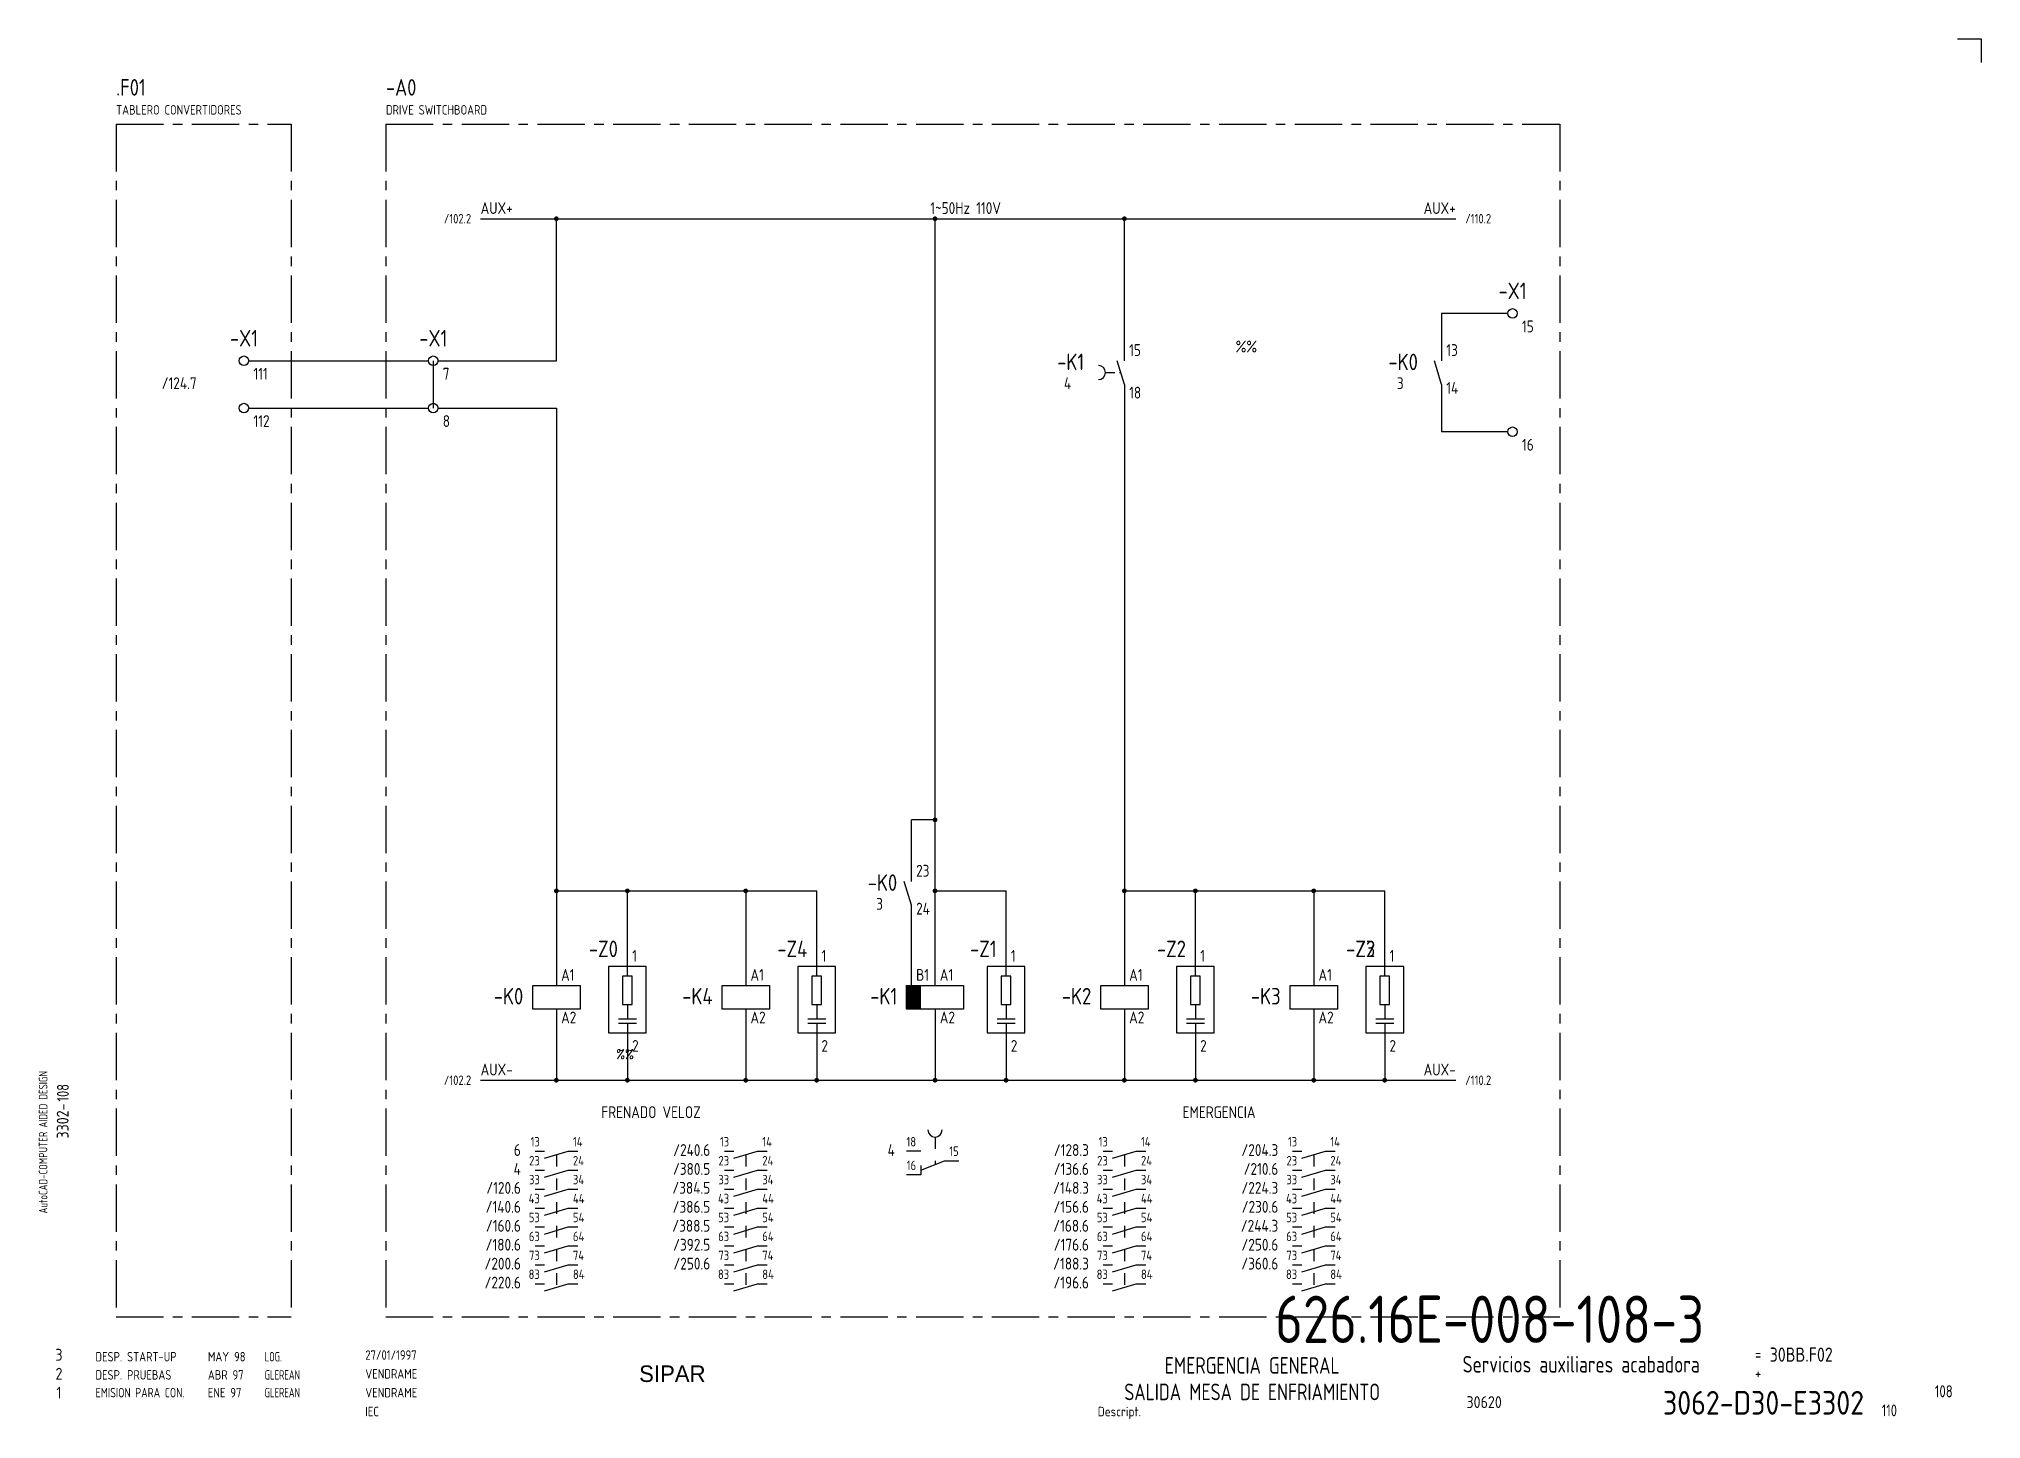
# Model space of a CAD drawing. Extents: x 10 to 420, y 5 to 297.
import ezdxf
from ezdxf.enums import TextEntityAlignment as Align

# ---------------------------------------------------------------- set-up
doc = ezdxf.new("R2010")
doc.units = 0
doc.header["$LTSCALE"] = 8
doc.header["$MEASUREMENT"] = 0
for name, pattern in [('CENTER', [2, 1.25, -0.25, 0.25, -0.25]), ('HIDDEN', [0.375, 0.25, -0.125]), ('HIDDEN1', [0.625, 0.3125, -0.3125])]:
    doc.linetypes.add(name, pattern=pattern)
doc.layers.get('0').update_dxf_attribs({"linetype": 'CONTINUOUS'})
doc.layers.add('3', color=3, linetype='CONTINUOUS')
doc.layers.add('CART', color=7, linetype='CONTINUOUS')
doc.styles.add('DIN', font='DIN', dxfattribs={"width": 0.85})
doc.styles.add('SIMPLEX', font='SIMPLEX', dxfattribs={"width": 0.9})
doc.styles.add('UNIV', font='UNIV')

# ---------------------------------------------------------------- blocks, each defined once
blk = doc.blocks.new('WB-FG100')
at = {"layer": 'CART', "color": 1}
for p, q in [((415, 297), (420, 297)), ((420, 297), (420, 292))]:
    blk.add_line(p, q, dxfattribs=at)
at = {"layer": 'CART', "color": 1, "style": 'DIN', "width": 0.8}
blk.add_text('AutoCAD-COMPUTER AIDED DESIGN', height=1.8, rotation=90, dxfattribs=at).set_placement((11.47, 48.84))
at = {"layer": 'CART', "color": 3, "style": 'DIN', "width": 0.8}
for s, p in [('=', (372.24, 17.91)), ('+', (372.24, 13.87))]:
    blk.add_text(s, height=2.5, dxfattribs=at).set_placement(p)
at = {"layer": 'CART', "color": 7, "style": 'DIN', "width": 0.9}
blk.add_attdef('FILE', text='', height=2.5, rotation=90, dxfattribs=at).set_placement((15.95, 68.38), align=Align.CENTER)
for tag, p in [('MOD-3', (13.92, 19)), ('MOD-2', (13.92, 15)), ('MOD-1', (13.92, 11)), ('NR.COMMESSA', (315, 9))]:
    blk.add_attdef(tag, text='', height=2.5, dxfattribs=at).set_placement(p, align=Align.MIDDLE)
at = {"layer": 'CART', "color": 7, "style": 'DIN'}
for tag, width, p in [('REV-3', 0.9, (21.66, 19)), ('DATA-3', 0.9, (45.37, 19)), ('NOME-3', 0.9, (57.37, 19)), ('REV-2', 0.9, (21.66, 15)), ('DATA-2', 0.9, (45.37, 15)), ('NOME-2', 0.9, (57.37, 15)), ('REV-1', 0.9, (21.66, 11)), ('DATA-1', 0.9, (45.37, 11)), ('NOME-1', 0.7, (57.37, 11))]:
    blk.add_attdef(tag, text='', height=2, dxfattribs=dict(at, width=width)).set_placement(p, align=Align.MIDDLE_LEFT)
at = {"layer": 'CART', "color": 7, "style": 'DIN', "width": 0.9}
for tag, p, height in [('DATA', (78.64, 17.94), 2), ('ESECUTORE', (78.64, 13.97), 2), ('CONTROLLORE', (78.64, 9.99), 2), ('SEGUE', (398.93, 5.65), 2.8), ('NORMA', (78.64, 6.01), 2)]:
    blk.add_attdef(tag, p, '', height=height, dxfattribs=at)
at = {"layer": 'CART', "color": 2, "style": 'DIN', "width": 0.9}
for tag, p in [('TITOLO-1/3', (266.5, 18.23)), ('TITOLO-1/2', (266.5, 15.73)), ('TITOLO-2/3', (266.5, 13.18)), ('TITOLO-2/2', (266.5, 10.68)), ('TITOLO-3/3', (266.5, 8.13))]:
    blk.add_attdef(tag, text='', height=3.5, dxfattribs=at).set_placement(p, align=Align.MIDDLE)
at = {"layer": 'CART', "color": 3, "style": 'DIN', "width": 0.9}
blk.add_attdef('ASSIEME', text='', height=3.5, dxfattribs=at).set_placement((334, 17), align=Align.MIDDLE)
at = {"layer": 'CART', "color": 3, "style": 'DIN', "width": 0.85}
for tag, p in [('=', (375.33, 16.63)), ('+', (375.33, 12.76))]:
    blk.add_attdef(tag, text='', height=3, dxfattribs=at).set_placement(p, align=Align.BOTTOM_LEFT)
at = {"layer": 'CART', "color": 3, "style": 'DIN', "width": 0.9}
blk.add_attdef('FOGLIO', text='', height=2.8, dxfattribs=at).set_placement((414.2, 9.56), align=Align.RIGHT)
at = {"layer": 'CART', "color": 2, "style": 'DIN', "width": 0.9}
blk.add_attdef('DISEGNO', text='', height=5, dxfattribs=at).set_placement((395.27, 6.35), align=Align.RIGHT)
at = {"layer": 'CART', "color": 1, "style": 'DIN', "width": 0.9}
blk.add_attdef('TIPOLOGIA', (233.37, 6), '', height=2, dxfattribs=at)
blk = doc.blocks.new('DESP')
at = {"linetype": 'Continuous', "style": 'DIN'}
for s, width, p in [('DESP. START-UP', 0.85, (21.62, 17.59)), ('MAY 98', 0.85, (45.38, 17.59)), ('LOG.', 0.7, (57.38, 17.59))]:
    blk.add_text(s, height=2, dxfattribs=dict(at, width=width)).set_placement(p)

msp = doc.modelspace()

# ---------------------------------------------------------------- linework, layer by layer
at = {"color": 3, "linetype": 'CENTER'}
for p, q in [((26, 279), (26, 27)), ((26, 279), (63, 279)), ((63, 279), (63, 27)), ((83, 279), (331, 279)), ((83, 279), (83, 27)), ((331, 279), (331, 27)), ((26, 27), (63, 27)), ((83, 27), (331, 27))]:
    msp.add_line(p, q, dxfattribs=at)
for p, q in [((103, 259), (309, 259)), ((119, 229), (119, 259)), ((199, 97), (199, 259)), ((239, 229), (239, 259)), ((320, 239), (306, 239)), ((306, 239), (306, 229)), ((54, 229), (92, 229)), ((94, 229), (119, 229)), ((239, 224), (237.5, 229)), ((306, 224), (304.5, 229)), ((239, 224), (239, 97)), ((306, 224), (306, 214)), ((54, 219), (92, 219)), ((94, 219), (119, 219)), ((119, 219), (119, 97)), ((320, 214), (306, 214)), ((194, 119), (194, 132)), ((199, 132), (194, 132)), ((194, 114), (192.5, 119)), ((119, 117), (158.75, 117)), ((134, 99), (134, 117)), ((159, 117), (174, 117)), ((174, 99), (174, 117)), ((199, 117), (214, 117)), ((214, 99), (214, 117)), ((239, 117), (254, 117)), ((239, 117), (254, 117)), ((239, 117), (254, 117)), ((239, 117), (294, 117)), ((254, 99), (254, 117)), ((254, 99), (254, 117)), ((254, 99), (254, 117)), ((254, 99), (254, 117)), ((279, 117), (294, 117)), ((279, 117), (294, 117)), ((279, 117), (294, 117)), ((294, 99), (294, 117)), ((294, 99), (294, 117)), ((294, 99), (294, 117)), ((294, 99), (294, 117)), ((194, 94.5), (194, 114)), ((133, 99), (133, 93)), ((135, 99), (133, 99)), ((135, 93), (135, 99)), ((173, 99), (173, 93)), ((175, 99), (173, 99)), ((175, 93), (175, 99)), ((213, 99), (213, 93)), ((215, 99), (213, 99)), ((215, 93), (215, 99)), ((253, 99), (253, 93)), ((255, 99), (253, 99)), ((253, 99), (253, 93)), ((255, 99), (253, 99)), ((253, 99), (253, 93)), ((253, 99), (253, 93)), ((255, 99), (253, 99)), ((255, 99), (253, 99)), ((255, 93), (255, 99)), ((255, 93), (255, 99)), ((255, 93), (255, 99)), ((255, 93), (255, 99)), ((293, 99), (293, 93)), ((293, 99), (293, 93)), ((293, 99), (293, 93)), ((293, 99), (293, 93)), ((295, 99), (293, 99)), ((295, 99), (293, 99)), ((295, 99), (293, 99)), ((295, 99), (293, 99)), ((295, 93), (295, 99)), ((295, 93), (295, 99)), ((295, 93), (295, 99)), ((295, 93), (295, 99)), ((119, 92), (119, 77)), ((133, 93), (135, 93)), ((134, 93), (134, 90)), ((159, 92), (159, 77)), ((173, 93), (175, 93)), ((174, 93), (174, 90)), ((199, 92), (199, 77)), ((213, 93), (215, 93)), ((214, 93), (214, 90)), ((239, 92), (239, 77)), ((239, 92), (239, 77)), ((239, 92), (239, 77)), ((239, 92), (239, 77)), ((253, 93), (255, 93)), ((253, 93), (255, 93)), ((253, 93), (255, 93)), ((253, 93), (255, 93)), ((254, 93), (254, 90)), ((254, 93), (254, 90)), ((254, 93), (254, 90)), ((254, 93), (254, 90)), ((279, 92), (279, 77)), ((279, 92), (279, 77)), ((279, 92), (279, 77)), ((279, 92), (279, 77)), ((293, 93), (295, 93)), ((293, 93), (295, 93)), ((293, 93), (295, 93)), ((293, 93), (295, 93)), ((294, 93), (294, 90)), ((294, 93), (294, 90)), ((294, 93), (294, 90)), ((294, 93), (294, 90)), ((132.1, 90), (135.9, 90)), ((135.9, 89), (132.1, 89)), ((134, 89), (134, 77)), ((172.1, 90), (175.9, 90)), ((175.9, 89), (172.1, 89)), ((174, 89), (174, 77)), ((212.1, 90), (215.9, 90)), ((215.9, 89), (212.1, 89)), ((214, 89), (214, 77)), ((252.1, 90), (255.9, 90)), ((252.1, 90), (255.9, 90)), ((252.1, 90), (255.9, 90)), ((252.1, 90), (255.9, 90)), ((255.9, 89), (252.1, 89)), ((255.9, 89), (252.1, 89)), ((255.9, 89), (252.1, 89)), ((255.9, 89), (252.1, 89)), ((254, 89), (254, 77)), ((254, 89), (254, 77)), ((254, 89), (254, 77)), ((254, 89), (254, 77)), ((292.1, 90), (295.9, 90)), ((292.1, 90), (295.9, 90)), ((292.1, 90), (295.9, 90)), ((292.1, 90), (295.9, 90)), ((295.9, 89), (292.1, 89)), ((295.9, 89), (292.1, 89)), ((295.9, 89), (292.1, 89)), ((295.9, 89), (292.1, 89)), ((294, 89), (294, 77)), ((294, 89), (294, 77)), ((294, 89), (294, 77)), ((294, 89), (294, 77)), ((103, 77), (309, 77)), ((114.5, 62), (116.5, 62)), ((116.5, 60.5), (121.5, 62)), ((121.5, 62), (123.5, 62)), ((154.5, 62), (156.5, 62)), ((156.5, 60.5), (161.5, 62)), ((161.5, 62), (163.5, 62)), ((196, 62), (193, 62)), ((234.5, 62), (236.5, 62)), ((236.5, 60.5), (241.5, 62)), ((241.5, 62), (243.5, 62)), ((274.5, 62), (276.5, 62)), ((276.5, 60.5), (281.5, 62)), ((281.5, 62), (283.5, 62)), ((114.5, 58), (116.5, 58)), ((116.5, 56.5), (121.5, 58)), ((121.5, 58), (123.5, 58)), ((154.5, 58), (156.5, 58)), ((156.5, 56.5), (161.5, 58)), ((161.5, 58), (163.5, 58)), ((196, 58), (201, 60)), ((196, 59), (196, 57)), ((201, 60), (204, 60)), ((234.5, 58), (236.5, 58)), ((236.5, 56.5), (241.5, 58)), ((241.5, 58), (243.5, 58)), ((274.5, 58), (276.5, 58)), ((276.5, 56.5), (281.5, 58)), ((281.5, 58), (283.5, 58)), ((114.5, 54), (116.5, 54)), ((116.5, 52.5), (121.5, 54)), ((121.5, 54), (123.5, 54)), ((154.5, 54), (156.5, 54)), ((156.5, 52.5), (161.5, 54)), ((161.5, 54), (163.5, 54)), ((196, 57), (193, 57)), ((234.5, 54), (236.5, 54)), ((236.5, 52.5), (241.5, 54)), ((241.5, 54), (243.5, 54)), ((274.5, 54), (276.5, 54)), ((276.5, 52.5), (281.5, 54)), ((281.5, 54), (283.5, 54)), ((114.5, 50), (116.5, 50)), ((116.5, 48.5), (121.5, 50)), ((121.5, 50), (123.5, 50)), ((154.5, 50), (156.5, 50)), ((156.5, 48.5), (161.5, 50)), ((161.5, 50), (163.5, 50)), ((234.5, 50), (236.5, 50)), ((236.5, 48.5), (241.5, 50)), ((241.5, 50), (243.5, 50)), ((274.5, 50), (276.5, 50)), ((276.5, 48.5), (281.5, 50)), ((281.5, 50), (283.5, 50)), ((114.5, 46), (116.5, 46)), ((116.5, 44.5), (121.5, 46)), ((121.5, 46), (123.5, 46)), ((154.5, 46), (156.5, 46)), ((156.5, 44.5), (161.5, 46)), ((161.5, 46), (163.5, 46)), ((234.5, 46), (236.5, 46)), ((236.5, 44.5), (241.5, 46)), ((241.5, 46), (243.5, 46)), ((274.5, 46), (276.5, 46)), ((276.5, 44.5), (281.5, 46)), ((281.5, 46), (283.5, 46)), ((114.5, 42), (116.5, 42)), ((116.5, 40.5), (121.5, 42)), ((121.5, 42), (123.5, 42)), ((154.5, 42), (156.5, 42)), ((156.5, 40.5), (161.5, 42)), ((161.5, 42), (163.5, 42)), ((234.5, 42), (236.5, 42)), ((236.5, 40.5), (241.5, 42)), ((241.5, 42), (243.5, 42)), ((274.5, 42), (276.5, 42)), ((276.5, 40.5), (281.5, 42)), ((281.5, 42), (283.5, 42)), ((114.5, 38), (116.5, 38)), ((116.5, 36.5), (121.5, 38)), ((121.5, 38), (123.5, 38)), ((154.5, 38), (156.5, 38)), ((156.5, 36.5), (161.5, 38)), ((161.5, 38), (163.5, 38)), ((234.5, 38), (236.5, 38)), ((236.5, 36.5), (241.5, 38)), ((241.5, 38), (243.5, 38)), ((274.5, 38), (276.5, 38)), ((276.5, 36.5), (281.5, 38)), ((281.5, 38), (283.5, 38)), ((114.5, 34), (116.5, 34)), ((116.5, 32.5), (121.5, 34)), ((121.5, 34), (123.5, 34)), ((154.5, 34), (156.5, 34)), ((156.5, 32.5), (161.5, 34)), ((161.5, 34), (163.5, 34)), ((234.5, 34), (236.5, 34)), ((236.5, 32.5), (241.5, 34)), ((241.5, 34), (243.5, 34)), ((274.5, 34), (276.5, 34)), ((276.5, 32.5), (281.5, 34)), ((281.5, 34), (283.5, 34))]:
    msp.add_line(p, q)
at = {"linetype": 'Continuous'}
for p, q in [((93, 229), (93, 219)), ((159, 117), (159, 97)), ((279, 117), (279, 97)), ((114, 92), (114, 97)), ((114, 97), (124, 97)), ((124, 97), (124, 92)), ((154, 97), (164, 97)), ((154, 92), (154, 97)), ((164, 97), (164, 92)), ((193, 92), (193, 97)), ((193, 97), (205, 97)), ((205, 97), (205, 92)), ((234, 92), (234, 97)), ((234, 97), (244, 97)), ((234, 97), (244, 97)), ((234, 92), (234, 97)), ((234, 97), (244, 97)), ((234, 97), (244, 97)), ((234, 92), (234, 97)), ((234, 92), (234, 97)), ((244, 97), (244, 92)), ((244, 97), (244, 92)), ((244, 97), (244, 92)), ((244, 97), (244, 92)), ((274, 97), (284, 97)), ((274, 97), (284, 97)), ((274, 97), (284, 97)), ((274, 97), (284, 97)), ((274, 92), (274, 97)), ((274, 92), (274, 97)), ((274, 92), (274, 97)), ((274, 92), (274, 97)), ((284, 97), (284, 92)), ((284, 97), (284, 92)), ((284, 97), (284, 92)), ((284, 97), (284, 92)), ((124, 92), (114, 92)), ((164, 92), (154, 92)), ((205, 92), (193, 92)), ((244, 92), (234, 92)), ((244, 92), (234, 92)), ((244, 92), (234, 92)), ((244, 92), (234, 92)), ((284, 92), (274, 92)), ((284, 92), (274, 92)), ((284, 92), (274, 92)), ((284, 92), (274, 92))]:
    msp.add_line(p, q, dxfattribs=at)
at = {"linetype": 'HIDDEN'}
msp.add_line((235, 226.5), (238.25, 226.5), dxfattribs=at)
at = {"color": 7}
for p, q in [((130, 101), (130, 87)), ((138, 101), (130, 101)), ((138, 87), (138, 101)), ((170, 101), (170, 87)), ((178, 101), (170, 101)), ((178, 87), (178, 101)), ((210, 101), (210, 87)), ((218, 101), (210, 101)), ((218, 87), (218, 101)), ((258, 101), (250, 101)), ((250, 101), (250, 87)), ((250, 101), (250, 87)), ((258, 101), (250, 101)), ((250, 101), (250, 87)), ((250, 101), (250, 87)), ((258, 101), (250, 101)), ((258, 101), (250, 101)), ((258, 87), (258, 101)), ((258, 87), (258, 101)), ((258, 87), (258, 101)), ((258, 87), (258, 101)), ((290, 101), (290, 87)), ((290, 101), (290, 87)), ((290, 101), (290, 87)), ((290, 101), (290, 87)), ((298, 101), (290, 101)), ((298, 101), (290, 101)), ((298, 101), (290, 101)), ((298, 101), (290, 101)), ((298, 87), (298, 101)), ((298, 87), (298, 101)), ((298, 87), (298, 101)), ((298, 87), (298, 101)), ((130, 87), (138, 87)), ((170, 87), (178, 87)), ((210, 87), (218, 87)), ((250, 87), (258, 87)), ((250, 87), (258, 87)), ((250, 87), (258, 87)), ((250, 87), (258, 87)), ((290, 87), (298, 87)), ((290, 87), (298, 87)), ((290, 87), (298, 87)), ((290, 87), (298, 87))]:
    msp.add_line(p, q, dxfattribs=at)
at = {"linetype": 'HIDDEN1'}
for p, q in [((199, 65), (199, 59.2)), ((119, 61.25), (119, 33.25)), ((159, 61.25), (159, 33.25)), ((239, 61.25), (239, 33.25)), ((279, 61.25), (279, 33.25))]:
    msp.add_line(p, q, dxfattribs=at)
at = {"const_width": 0.5}
for points in [[(118.75, 259, 1), (119.25, 259, 1)], [(198.75, 259, 1), (199.25, 259, 1)], [(238.75, 259, 1), (239.25, 259, 1)], [(198.75, 132, 1), (199.25, 132, 1)], [(118.75, 117, 1), (119.25, 117, 1)], [(158.75, 117, 1), (159.25, 117, 1)], [(198.75, 117, 1), (199.25, 117, 1)], [(238.75, 117, 1), (239.25, 117, 1)], [(238.75, 117, 1), (239.25, 117, 1)], [(238.75, 117, 1), (239.25, 117, 1)], [(238.75, 117, 1), (239.25, 117, 1)], [(278.75, 117, 1), (279.25, 117, 1)], [(278.75, 117, 1), (279.25, 117, 1)], [(278.75, 117, 1), (279.25, 117, 1)], [(278.75, 117, 1), (279.25, 117, 1)], [(118.75, 77, 1), (119.25, 77, 1)], [(133.75, 77, 1), (134.25, 77, 1)], [(158.75, 77, 1), (159.25, 77, 1)], [(173.75, 77, 1), (174.25, 77, 1)], [(198.75, 77, 1), (199.25, 77, 1)], [(213.75, 77, 1), (214.25, 77, 1)], [(238.75, 77, 1), (239.25, 77, 1)], [(238.75, 77, 1), (239.25, 77, 1)], [(238.75, 77, 1), (239.25, 77, 1)], [(238.75, 77, 1), (239.25, 77, 1)], [(253.75, 77, 1), (254.25, 77, 1)], [(253.75, 77, 1), (254.25, 77, 1)], [(253.75, 77, 1), (254.25, 77, 1)], [(253.75, 77, 1), (254.25, 77, 1)], [(278.75, 77, 1), (279.25, 77, 1)], [(278.75, 77, 1), (279.25, 77, 1)], [(278.75, 77, 1), (279.25, 77, 1)], [(278.75, 77, 1), (279.25, 77, 1)], [(293.75, 77, 1), (294.25, 77, 1)], [(293.75, 77, 1), (294.25, 77, 1)], [(293.75, 77, 1), (294.25, 77, 1)], [(293.75, 77, 1), (294.25, 77, 1)]]:
    msp.add_lwpolyline(points, format="xyb", close=True, dxfattribs=at)
at = {"linetype": 'Continuous', "const_width": 0.5}
for points in [[(133.75, 117, 1), (134.25, 117, 1)], [(253.75, 117, 1), (254.25, 117, 1)]]:
    msp.add_lwpolyline(points, format="xyb", close=True, dxfattribs=at)
for centre in [(321, 239), (53, 229), (93, 229), (53, 219), (93, 219), (321, 214)]:
    msp.add_circle(centre, 1)
for centre, start, end in [((233.5, 226.5), 270, 90), ((199, 66.5), 180, 0)]:
    msp.add_arc(centre, 1.5, start, end)
msp.add_solid([(193, 92), (196, 92), (193, 97), (196, 97)])

# ---------------------------------------------------------------- block references
at = {"linetype": 'Continuous'}
msp.add_blockref('DESP', (0, 0), dxfattribs=at)
at = {"layer": 'CART'}
ref = msp.add_blockref('WB-FG100', (0, 0), dxfattribs=at)
ref.add_attrib('TIPOLOGIA', 'Descript.', (233.37, 6), dxfattribs={"color": 1, "height": 2, "style": 'DIN', "width": 0.9})
ref.add_attrib('ASSIEME', 'Servicios auxiliares acabadora', dxfattribs={"color": 3, "height": 3.5, "style": 'DIN', "width": 0.8}).set_placement((335.5, 17), align=Align.MIDDLE)
ref.add_attrib('=', '30BB.F02', dxfattribs={"color": 3, "height": 3, "style": 'DIN', "width": 0.85}).set_placement((375.33, 16.63), align=Align.BOTTOM_LEFT)
ref.add_attrib('NR.COMMESSA', '30620', dxfattribs={"color": 7, "height": 2.5, "style": 'DIN', "width": 0.9}).set_placement((315, 9), align=Align.MIDDLE)
ref.add_attrib('DISEGNO', '3062-D30-E3302', dxfattribs={"color": 2, "height": 5, "style": 'DIN', "width": 0.9}).set_placement((395.27, 6.35), align=Align.RIGHT)
ref.add_attrib('DATA', '27/01/1997', (78.64, 17.94), dxfattribs={"color": 7, "height": 2, "style": 'DIN', "width": 0.85})
ref.add_attrib('ESECUTORE', 'VENDRAME', (78.64, 13.97), dxfattribs={"color": 7, "height": 2, "style": 'DIN', "width": 0.85})
ref.add_attrib('CONTROLLORE', 'VENDRAME', (78.64, 9.99), dxfattribs={"color": 7, "height": 2, "style": 'DIN', "width": 0.85})
ref.add_attrib('NORMA', 'IEC', (78.64, 6.01), dxfattribs={"color": 7, "height": 2, "style": 'DIN', "width": 0.85})
ref.add_attrib('MOD-1', '1', dxfattribs={"color": 7, "height": 2.5, "style": 'DIN', "width": 0.9}).set_placement((13.92, 11), align=Align.MIDDLE)
ref.add_attrib('REV-1', 'EMISION PARA CON.', dxfattribs={"color": 7, "height": 2, "style": 'DIN', "width": 0.8}).set_placement((21.66, 11), align=Align.MIDDLE_LEFT)
ref.add_attrib('DATA-1', 'ENE 97', dxfattribs={"color": 7, "height": 2, "style": 'DIN', "width": 0.85}).set_placement((45.37, 11), align=Align.MIDDLE_LEFT)
ref.add_attrib('NOME-1', 'GLEREAN', dxfattribs={"color": 7, "height": 2, "style": 'DIN', "width": 0.7}).set_placement((57.37, 11), align=Align.MIDDLE_LEFT)
ref.add_attrib('MOD-2', '2', dxfattribs={"color": 7, "height": 2.5, "style": 'DIN', "width": 0.9}).set_placement((13.92, 15), align=Align.MIDDLE)
ref.add_attrib('MOD-3', '3', dxfattribs={"color": 7, "height": 2.5, "style": 'DIN', "width": 0.9}).set_placement((13.92, 19), align=Align.MIDDLE)
ref.add_attrib('FILE', '3302-', dxfattribs={"color": 7, "height": 2.5, "rotation": 90, "style": 'DIN', "width": 0.9}).set_placement((15.95, 68.38), align=Align.CENTER)

# ---------------------------------------------------------------- texts
at = {"color": 3, "style": 'DIN', "width": 0.85}
for s, p in [('.F01', (26, 285)), ('-A0', (83, 285))]:
    msp.add_text(s, height=3.5, dxfattribs=at).set_placement(p)
at = {"style": 'DIN'}
for s, height, width, p in [('TABLERO CONVERTIDORES', 2, 0.85, (26, 281)), ('DRIVE SWITCHBOARD', 2, 0.85, (83, 281)), ('AUX+', 2.5, 0.85, (103, 260)), ('1~50Hz 110V', 2.5, 0.85, (198, 260)), ('15', 2.5, 0.85, (323, 235)), ('15', 2.5, 0.85, (240, 230)), ('%%', 2.5, 0.85, (262.5, 230.75)), ('13', 2.5, 0.85, (307, 230)), ('111', 2.5, 0.85, (55, 225)), ('7', 2.5, 0.85, (95, 225)), ('18', 2.5, 0.85, (240, 221)), ('14', 2.5, 0.85, (307, 222)), ('112', 2.5, 0.85, (55, 215)), ('8', 2.5, 0.85, (95, 215)), ('16', 2.5, 0.85, (323, 210)), ('23', 2.5, 0.85, (195, 120)), ('24', 2.5, 0.85, (195, 112)), ('1', 2.5, 0.85, (135, 102)), ('1', 2.5, 0.85, (175, 102)), ('1', 2.5, 0.85, (215, 102)), ('1', 2.5, 0.85, (255, 102)), ('1', 2.5, 0.85, (255, 102)), ('1', 2.5, 0.85, (255, 102)), ('1', 2.5, 0.85, (255, 102)), ('1', 2.5, 0.85, (295, 102)), ('1', 2.5, 0.85, (295, 102)), ('1', 2.5, 0.85, (295, 102)), ('1', 2.5, 0.85, (295, 102)), ('A1', 2.5, 0.85, (120, 98)), ('A1', 2.5, 0.85, (160, 98)), ('B1', 2.5, 0.85, (195, 98)), ('A1', 2.5, 0.85, (200, 98)), ('A1', 2.5, 0.85, (240, 98)), ('A1', 2.5, 0.85, (240, 98)), ('A1', 2.5, 0.85, (240, 98)), ('A1', 2.5, 0.85, (240, 98)), ('A1', 2.5, 0.85, (280, 98)), ('A1', 2.5, 0.85, (280, 98)), ('A1', 2.5, 0.85, (280, 98)), ('A1', 2.5, 0.85, (280, 98)), ('A2', 2.5, 0.85, (120, 89)), ('A2', 2.5, 0.85, (160, 89)), ('A2', 2.5, 0.85, (200, 89)), ('A2', 2.5, 0.85, (240, 89)), ('A2', 2.5, 0.85, (240, 89)), ('A2', 2.5, 0.85, (240, 89)), ('A2', 2.5, 0.85, (240, 89)), ('A2', 2.5, 0.85, (280, 89)), ('A2', 2.5, 0.85, (280, 89)), ('A2', 2.5, 0.85, (280, 89)), ('A2', 2.5, 0.85, (280, 89)), ('2', 2.5, 0.85, (135, 83)), ('2', 2.5, 0.85, (175, 83)), ('2', 2.5, 0.85, (215, 83)), ('2', 2.5, 0.85, (255, 83)), ('2', 2.5, 0.85, (255, 83)), ('2', 2.5, 0.85, (255, 83)), ('2', 2.5, 0.85, (255, 83)), ('2', 2.5, 0.85, (295, 83)), ('2', 2.5, 0.85, (295, 83)), ('2', 2.5, 0.85, (295, 83)), ('2', 2.5, 0.85, (295, 83)), ('AUX-', 2.5, 0.85, (103, 78)), ('14', 2, 0.85, (122.5, 63)), ('14', 2, 0.85, (162.5, 63)), ('15', 2, 0.85, (202, 61)), ('14', 2, 0.85, (242.5, 63)), ('14', 2, 0.85, (282.5, 63)), ('24', 2, 0.85, (122.5, 59)), ('24', 2, 0.85, (162.5, 59)), ('24', 2, 0.85, (242.5, 59)), ('24', 2, 0.85, (282.5, 59)), ('34', 2, 0.85, (122.5, 55)), ('34', 2, 0.85, (162.5, 55)), ('34', 2, 0.85, (242.5, 55)), ('34', 2, 0.85, (282.5, 55)), ('44', 2, 0.85, (122.5, 51)), ('44', 2, 0.85, (162.5, 51)), ('44', 2, 0.85, (242.5, 51)), ('44', 2, 0.85, (282.5, 51)), ('54', 2, 0.85, (122.5, 47)), ('54', 2, 0.85, (162.5, 47)), ('54', 2, 0.85, (242.5, 47)), ('54', 2, 0.85, (282.5, 47)), ('64', 2, 0.85, (122.5, 43)), ('64', 2, 0.85, (162.5, 43)), ('64', 2, 0.85, (242.5, 43)), ('64', 2, 0.85, (282.5, 43)), ('74', 2, 0.85, (122.5, 39)), ('84', 2, 0.85, (122.5, 35)), ('74', 2, 0.85, (162.5, 39)), ('84', 2, 0.85, (162.5, 35)), ('74', 2, 0.85, (242.5, 39)), ('84', 2, 0.85, (242.5, 35)), ('74', 2, 0.85, (282.5, 39)), ('84', 2, 0.85, (282.5, 35)), ('110', 2.5, 0.8, (399, 6))]:
    msp.add_text(s, height=height, dxfattribs=dict(at, width=width)).set_placement(p)
at = {"style": 'DIN', "width": 0.85}
for s, height, p in [('/102.2', 2, (101, 258)), ('AUX+', 2.5, (309, 260)), ('/124.7', 2.5, (43, 223)), ('3', 2.5, (298, 223)), ('3', 2.5, (188, 113)), ('/102.2', 2, (101, 76)), ('AUX-', 2.5, (309, 78)), ('6', 2.5, (111.5, 61)), ('13', 2, (115.5, 63)), ('/240.6', 2.5, (151.5, 61)), ('13', 2, (155.5, 63)), ('4', 2.5, (190.5, 61)), ('18', 2, (195, 63)), ('/128.3', 2.5, (231.5, 61)), ('13', 2, (235.5, 63)), ('/204.3', 2.5, (271.5, 61)), ('13', 2, (275.5, 63)), ('4', 2.5, (111.5, 57)), ('23', 2, (115.5, 59)), ('/380.5', 2.5, (151.5, 57)), ('23', 2, (155.5, 59)), ('16', 2, (195, 58)), ('/136.6', 2.5, (231.5, 57)), ('23', 2, (235.5, 59)), ('/210.6', 2.5, (271.5, 57)), ('23', 2, (275.5, 59)), ('/120.6', 2.5, (111.5, 53)), ('33', 2, (115.5, 55)), ('/384.5', 2.5, (151.5, 53)), ('33', 2, (155.5, 55)), ('/148.3', 2.5, (231.5, 53)), ('33', 2, (235.5, 55)), ('/224.3', 2.5, (271.5, 53)), ('33', 2, (275.5, 55)), ('/140.6', 2.5, (111.5, 49)), ('43', 2, (115.5, 51)), ('/386.5', 2.5, (151.5, 49)), ('43', 2, (155.5, 51)), ('/156.6', 2.5, (231.5, 49)), ('43', 2, (235.5, 51)), ('/230.6', 2.5, (271.5, 49)), ('43', 2, (275.5, 51)), ('/160.6', 2.5, (111.5, 45)), ('53', 2, (115.5, 47)), ('/388.5', 2.5, (151.5, 45)), ('53', 2, (155.5, 47)), ('/168.6', 2.5, (231.5, 45)), ('53', 2, (235.5, 47)), ('/244.3', 2.5, (271.5, 45)), ('53', 2, (275.5, 47)), ('/180.6', 2.5, (111.5, 41)), ('63', 2, (115.5, 43)), ('/392.5', 2.5, (151.5, 41)), ('63', 2, (155.5, 43)), ('/176.6', 2.5, (231.5, 41)), ('63', 2, (235.5, 43)), ('/250.6', 2.5, (271.5, 41)), ('63', 2, (275.5, 43)), ('/200.6', 2.5, (111.5, 37)), ('83', 2, (115.5, 35)), ('73', 2, (115.5, 39)), ('/250.6', 2.5, (151.5, 37)), ('83', 2, (155.5, 35)), ('73', 2, (155.5, 39)), ('/188.3', 2.5, (231.5, 37)), ('83', 2, (235.5, 35)), ('73', 2, (235.5, 39)), ('/360.6', 2.5, (271.5, 37)), ('83', 2, (275.5, 35)), ('73', 2, (275.5, 39)), ('/220.6', 2.5, (111.5, 33)), ('/196.6', 2.5, (231.5, 33))]:
    msp.add_text(s, height=height, dxfattribs=at).set_placement(p, align=Align.RIGHT)
at = {"color": 7, "style": 'DIN', "width": 0.85}
for p in [(311, 258), (311, 76)]:
    msp.add_text('/110.2', height=2, dxfattribs=at).set_placement(p)
at = {"color": 3, "style": 'DIN'}
for s, width, p in [('-X1', 0.85, (321, 242)), ('EMERGENCIA GENERAL', 0.8, (266, 15)), ('SALIDA MESA DE ENFRIAMIENTO', 0.8, (266, 9.4))]:
    msp.add_text(s, height=3.5, dxfattribs=dict(at, width=width)).set_placement(p, align=Align.CENTER)
for s, height, width, p in [('-K1', 3.5, 0.85, (230.5, 227)), ('-K0', 3.5, 0.85, (301, 227)), ('-K0', 3.5, 0.85, (191, 117)), ('-Z0', 3.5, 0.85, (132, 103)), ('-Z4', 3.5, 0.85, (172, 103)), ('-Z1', 3.5, 0.85, (212, 103)), ('-Z2', 3.5, 0.85, (252, 103)), ('-Z2', 3.5, 0.85, (252, 103)), ('-Z2', 3.5, 0.85, (252, 103)), ('-Z2', 3.5, 0.85, (252, 103)), ('-Z3', 3.5, 0.85, (292, 103)), ('-Z2', 3.5, 0.85, (292, 103)), ('-Z2', 3.5, 0.85, (292, 103)), ('-Z2', 3.5, 0.85, (292, 103)), ('108', 2.56, 0.8, (414, 10))]:
    msp.add_text(s, height=height, dxfattribs=dict(at, width=width)).set_placement(p, align=Align.RIGHT)
at = {"style": 'DIN', "width": 0.85}
for s, p in [('4', (227, 223)), ('FRENADO VELOZ', (139, 69)), ('EMERGENCIA', (259, 69))]:
    msp.add_text(s, height=2.5, dxfattribs=at).set_placement(p, align=Align.CENTER)
at = {"color": 7, "linetype": 'Continuous', "style": 'SIMPLEX', "width": 0.9}
msp.add_text('%%', height=2, dxfattribs=at).set_placement((133.5, 82.5), align=Align.MIDDLE)
at = {"style": 'DIN', "width": 0.8}
msp.add_text('108', height=2.5, rotation=90, dxfattribs=at).set_placement((16, 72.5))
at = {"linetype": 'Continuous', "style": 'DIN'}
for s, width, p in [('DESP. PRUEBAS', 0.85, (21.62, 13.75)), ('ABR 97', 0.85, (45.38, 13.75)), ('GLEREAN', 0.7, (57.38, 13.75))]:
    msp.add_text(s, height=2, dxfattribs=dict(at, width=width)).set_placement(p)
at = {"color": 2, "insert": (270.85, 31.49), "char_height": 10, "width": 111.0411, "attachment_point": 1, "style": 'DIN'}
msp.add_mtext('626.16E-008-108-3', dxfattribs=at)
at = {"layer": '3', "style": 'DIN', "width": 0.85}
for p in [(53, 232), (93, 232)]:
    msp.add_text('-X1', height=3.5, dxfattribs=at).set_placement(p, align=Align.CENTER)
for s, p in [('-K0', (112, 93)), ('-K4', (152, 93)), ('-K1', (191, 93)), ('-K2', (232, 93)), ('-K2', (232, 93)), ('-K2', (232, 93)), ('-K3', (272, 93))]:
    msp.add_text(s, height=3.5, dxfattribs=at).set_placement(p, align=Align.RIGHT)
at = {"layer": 'CART', "color": 2, "linetype": 'Continuous', "style": 'UNIV'}
msp.add_text('SIPAR', height=3.5, dxfattribs=at).set_placement((143.5, 13.25), align=Align.CENTER)

doc.saveas('drawing.dxf')
